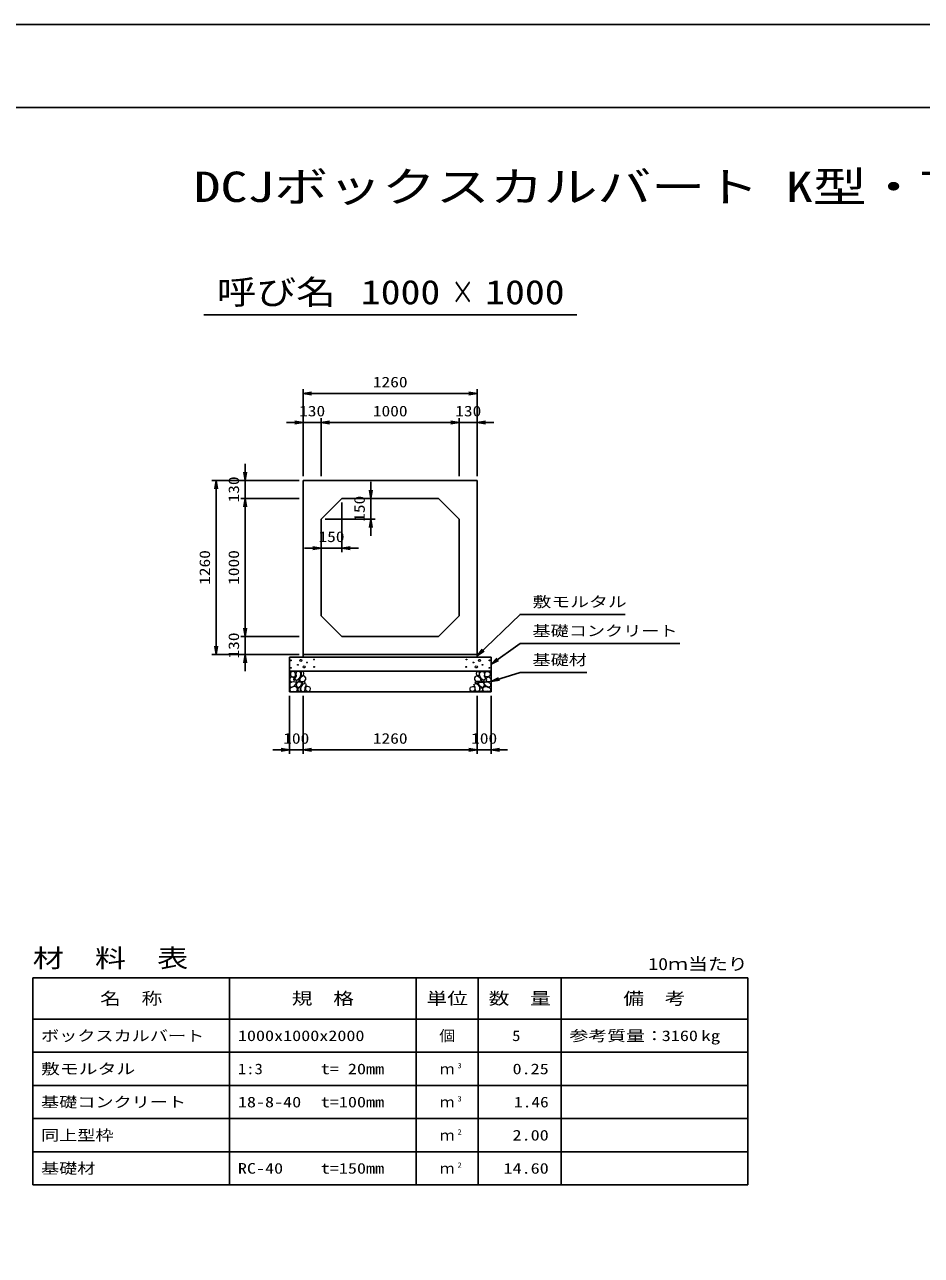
# Model space of a CAD drawing. Units: millimetres at full size. Extents: x 0 to 25230, y 0 to 17820.
# Drawn here: x 8469 to 14960, y 8910 to 17820 of the extents above; entities that cross this region are included whole.
import ezdxf
from ezdxf.enums import TextEntityAlignment as Align

# ---------------------------------------------------------------- set-up
doc = ezdxf.new("R2010")
doc.units = ezdxf.units.MM
for name, color, linetype, lineweight in [('D-DCR-HCHn', 4, 'Continuous', 9), ('D-MTR-FRAM', 7, 'Continuous', 25), ('D-MTR-LINE', 7, 'Continuous', 25), ('D-STR-DIM', 7, 'Continuous', 25), ('D-STR-STRn', 1, 'Continuous', 25), ('D-STR-TXT', 7, 'Continuous', 25), ('D-TTL', 2, 'Continuous', 25), ('D-TTL-TXT', 7, 'Continuous', 25)]:
    doc.layers.add(name, color=color, linetype=linetype, lineweight=lineweight)
doc.layers.add('D-MTR', color=7, linetype='Continuous')
doc.layers.add('D-MTR-TXT', color=7, linetype='Continuous')
doc.styles.add('ＭＳ ゴシック', font='')
doc.styles.get('ＭＳ ゴシック').set_extended_font_data('MS Gothic')

# ---------------------------------------------------------------- blocks, each defined once
blk = doc.blocks.new('open_arrow')
at = {"color": 0, "linetype": 'Continuous', "lineweight": -2}
blk.add_lwpolyline([(7.5, 1.25), (0, 0), (7.5, -1.25)], dxfattribs=at)

msp = doc.modelspace()

# ---------------------------------------------------------------- linework, layer by layer
at = {"layer": 'D-DCR-HCHn'}
for points in [[(10423.399, 13133.696), (10407.796, 13137.163), (10393.928, 13130.228), (10392.194, 13114.626), (10395.661, 13102.491), (10412.997, 13097.29), (10425.132, 13097.29), (10430.333, 13105.958), (10430.333, 13125.028)], [(10437.267, 13135.429), (10432.067, 13119.827), (10433.8, 13102.491), (10421.665, 13083.421), (10437.267, 13074.753), (10454.603, 13083.421), (10465.005, 13097.29), (10468.472, 13119.827), (10465.005, 13131.962), (10454.603, 13137.163)], [(10466.739, 13093.823), (10458.071, 13073.02), (10465.005, 13064.352), (10485.808, 13064.352), (10494.476, 13067.819), (10503.144, 13079.954), (10503.144, 13090.356), (10494.476, 13104.224), (10484.074, 13105.958)], [(10470.206, 13131.962), (10470.206, 13111.159), (10478.874, 13105.958), (10487.542, 13111.159), (10489.275, 13123.294), (10487.542, 13133.696), (10475.407, 13137.163)], [(11763.261, 13093.823), (11771.929, 13073.02), (11764.995, 13064.352), (11744.192, 13064.352), (11735.524, 13067.819), (11726.856, 13079.954), (11726.856, 13090.356), (11735.524, 13104.224), (11745.926, 13105.958)], [(11759.794, 13131.962), (11759.794, 13111.159), (11751.126, 13105.958), (11742.458, 13111.159), (11740.725, 13123.294), (11742.458, 13133.696), (11754.593, 13137.163)], [(11792.733, 13135.429), (11797.933, 13119.827), (11796.2, 13102.491), (11808.335, 13083.421), (11792.733, 13074.753), (11775.397, 13083.421), (11764.995, 13097.29), (11761.528, 13119.827), (11764.995, 13131.962), (11775.397, 13137.163)], [(11806.601, 13133.696), (11822.204, 13137.163), (11836.072, 13130.228), (11837.806, 13114.626), (11834.339, 13102.491), (11817.003, 13097.29), (11804.868, 13097.29), (11799.667, 13105.958), (11799.667, 13125.028)], [(10390.46, 13090.356), (10385.26, 13074.753), (10392.194, 13064.352), (10409.53, 13062.618), (10421.366, 13067.699), (10416.464, 13079.954), (10419.932, 13086.889), (10412.997, 13093.823), (10402.596, 13097.29)], [(10423.366, 13032.757), (10436.208, 13052.019), (10434.603, 13056.834), (10416.946, 13061.65), (10400.894, 13060.045), (10389.658, 13050.414), (10388.052, 13039.177), (10389.658, 13027.941), (10402.499, 13024.731)], [(10429.787, 12992.627), (10441.023, 12997.443), (10444.234, 13013.494), (10437.813, 13024.731), (10426.577, 13027.941), (10412.13, 13026.336), (10396.078, 13019.915), (10388.052, 13010.284), (10388.052, 12999.048), (10392.868, 12992.627), (10412.13, 12994.232)], [(10440.735, 13074.753), (10432.067, 13067.819), (10435.534, 13062.618), (10447.669, 13062.618), (10452.87, 13064.352), (10456.337, 13071.286), (10451.136, 13076.487)], [(10468.311, 13032.757), (10476.337, 13052.019), (10469.916, 13060.045), (10450.654, 13060.045), (10442.628, 13056.834), (10434.603, 13045.598), (10434.603, 13035.967), (10442.628, 13023.125), (10452.259, 13021.52)], [(10465.101, 12997.443), (10465.101, 13016.705), (10457.075, 13021.52), (10449.049, 13016.705), (10447.444, 13005.469), (10449.049, 12995.837), (10460.285, 12992.627)], [(10495.599, 12994.232), (10500.415, 13008.679), (10498.81, 13024.731), (10510.046, 13042.388), (10495.599, 13050.414), (10479.548, 13042.388), (10469.916, 13029.546), (10466.706, 13008.679), (10469.916, 12997.443), (10479.548, 12992.627)], [(10492.389, 13050.414), (10500.415, 13056.834), (10497.204, 13061.65), (10485.968, 13061.65), (10481.153, 13060.045), (10477.942, 13053.624), (10482.758, 13048.808)], [(10508.441, 12995.837), (10522.887, 12992.627), (10535.729, 12999.048), (10537.334, 13013.494), (10534.124, 13024.731), (10518.072, 13029.546), (10506.836, 13029.546), (10502.02, 13021.52), (10502.02, 13003.863)], [(11721.559, 12995.837), (11707.113, 12992.627), (11694.271, 12999.048), (11692.666, 13013.494), (11695.876, 13024.731), (11711.928, 13029.546), (11723.164, 13029.546), (11727.98, 13021.52), (11727.98, 13003.863)], [(11734.401, 12994.232), (11729.585, 13008.679), (11731.19, 13024.731), (11719.954, 13042.388), (11734.401, 13050.414), (11750.452, 13042.388), (11760.084, 13029.546), (11763.294, 13008.679), (11760.084, 12997.443), (11750.452, 12992.627)], [(11737.611, 13050.414), (11729.585, 13056.834), (11732.796, 13061.65), (11744.032, 13061.65), (11748.847, 13060.045), (11752.058, 13053.624), (11747.242, 13048.808)], [(11761.689, 13032.757), (11753.663, 13052.019), (11760.084, 13060.045), (11779.346, 13060.045), (11787.372, 13056.834), (11795.397, 13045.598), (11795.397, 13035.967), (11787.372, 13023.125), (11777.741, 13021.52)], [(11764.899, 12997.443), (11764.899, 13016.705), (11772.925, 13021.52), (11780.951, 13016.705), (11782.556, 13005.469), (11780.951, 12995.837), (11769.715, 12992.627)], [(11789.265, 13074.753), (11797.933, 13067.819), (11794.466, 13062.618), (11782.331, 13062.618), (11777.13, 13064.352), (11773.663, 13071.286), (11778.864, 13076.487)], [(11800.213, 12992.627), (11788.977, 12997.443), (11785.766, 13013.494), (11792.187, 13024.731), (11803.423, 13027.941), (11817.87, 13026.336), (11833.922, 13019.915), (11841.948, 13010.284), (11841.948, 12999.048), (11837.132, 12992.627), (11817.87, 12994.232)], [(11806.634, 13032.757), (11793.792, 13052.019), (11795.397, 13056.834), (11813.054, 13061.65), (11829.106, 13060.045), (11840.342, 13050.414), (11841.948, 13039.177), (11840.342, 13027.941), (11827.501, 13024.731)], [(11839.54, 13090.356), (11844.74, 13074.753), (11837.806, 13064.352), (11820.47, 13062.618), (11808.634, 13067.699), (11813.536, 13079.954), (11810.068, 13086.889), (11817.003, 13093.823), (11827.404, 13097.29)]]:
    msp.add_lwpolyline(points, close=True, dxfattribs=at)
for centre, radius in [((10395.727, 13217.43), 3), ((10447.292, 13185.761), 3), ((10468.336, 13217.43), 7.5), ((10512.708, 13201.639), 3), ((10563.131, 13223.481), 3), ((11666.869, 13223.481), 3), ((11717.292, 13201.639), 3), ((11761.664, 13217.43), 7.5), ((11782.708, 13185.761), 3), ((11834.273, 13217.43), 3), ((10396.869, 13163.919), 3), ((10491.664, 13169.97), 7.5), ((10564.273, 13169.97), 3), ((11665.727, 13169.97), 3), ((11738.336, 13169.97), 7.5), ((11833.131, 13163.919), 3)]:
    msp.add_circle(centre, radius, dxfattribs=at)
at = {"layer": 'D-MTR-FRAM'}
for p, q in [((8527.5, 10920), (13702.5, 10920)), ((8527.5, 10920), (8527.5, 9420)), ((13702.5, 10920), (13702.5, 9420)), ((8527.5, 9420), (13702.5, 9420))]:
    msp.add_line(p, q, dxfattribs=at)
at = {"layer": 'D-MTR-LINE'}
for p, q in [((9952.5, 10920), (9952.5, 9420)), ((11302.5, 10920), (11302.5, 9420)), ((11752.5, 10920), (11752.5, 9420)), ((12352.5, 10920), (12352.5, 9420)), ((8527.5, 10620), (13702.5, 10620)), ((8527.5, 10380), (13702.5, 10380)), ((8527.5, 10140), (13702.5, 10140)), ((8527.5, 9900), (13702.5, 9900)), ((8527.5, 9660), (13702.5, 9660))]:
    msp.add_line(p, q, dxfattribs=at)
at = {"layer": 'D-STR-DIM'}
for p, q in [((10485, 14550), (10485, 15180)), ((10485, 15150), (11745, 15150)), ((11745, 14550), (11745, 15180)), ((10485, 14550), (10485, 14970)), ((10615, 14550), (10615, 14970)), ((10615, 14550), (10615, 14970)), ((11615, 14550), (11615, 14970)), ((11615, 14550), (11615, 14970)), ((11745, 14550), (11745, 14970)), ((10365, 14940), (10735, 14940)), ((10615, 14940), (11615, 14940)), ((11495, 14940), (11865, 14940)), ((10065, 14270), (10065, 14640)), ((10455, 14520), (9825, 14520)), ((9855, 13260), (9855, 14520)), ((10455, 14520), (10035, 14520)), ((10975, 14120), (10975, 14510)), ((10455, 14390), (10035, 14390)), ((10455, 14390), (10035, 14390)), ((10065, 13390), (10065, 14390)), ((10765, 14360), (10765, 14000)), ((10795, 14390), (11005, 14390)), ((10615, 14210), (10615, 14000)), ((10645, 14240), (11005, 14240)), ((10885, 14030), (10495, 14030)), ((10065, 13140), (10065, 13510)), ((10455, 13390), (10035, 13390)), ((10455, 13390), (10035, 13390)), ((10455, 13260), (9825, 13260)), ((10455, 13260), (10035, 13260)), ((10385, 12960), (10385, 12540)), ((10485, 12960), (10485, 12540)), ((10485, 12960), (10485, 12540)), ((11745, 12960), (11745, 12540)), ((11745, 12960), (11745, 12540)), ((11845, 12960), (11845, 12540)), ((10605, 12570), (10265, 12570)), ((10485, 12570), (11745, 12570)), ((11625, 12570), (11965, 12570))]:
    msp.add_line(p, q, dxfattribs=at)
at = {"layer": 'D-STR-STRn'}
for p, q in [((10485, 14520), (11745, 14520)), ((10485, 13260), (10485, 14520)), ((11745, 14520), (11745, 13260)), ((10765, 14390), (10615, 14240)), ((10765, 14390), (11465, 14390)), ((11615, 14240), (11465, 14390)), ((10615, 13540), (10615, 14240)), ((11615, 14240), (11615, 13540)), ((10615, 13540), (10765, 13390)), ((11465, 13390), (11615, 13540)), ((11465, 13390), (10765, 13390)), ((10385, 12990), (10385, 13240)), ((10385, 13240), (11845, 13240)), ((11745, 13260), (10485, 13260)), ((10485, 13260), (10485, 13240)), ((11745, 13260), (11745, 13240)), ((11845, 13240), (11845, 12990)), ((10385, 13140), (11845, 13140)), ((10385, 12990), (11845, 12990))]:
    msp.add_line(p, q, dxfattribs=at)
at = {"layer": 'D-STR-TXT'}
for points in [[(11745, 13250), (12055, 13550), (12115, 13550), (12814.975, 13550)], [(11845, 13190), (12055, 13340), (12115, 13340), (13210.457, 13340)], [(11845, 13065), (12055, 13130), (12115, 13130), (12539.416, 13130)]]:
    msp.add_lwpolyline(points, dxfattribs=at)
at = {"layer": 'D-TTL'}
for points in [[(0, 0), (25230, 0), (25230, 17820), (0, 17820)], [(600, 600), (24630, 600), (24630, 17220), (600, 17220)]]:
    msp.add_lwpolyline(points, close=True, dxfattribs=at)
at = {"layer": 'D-TTL-TXT'}
msp.add_line((9765, 15720), (12465, 15720), dxfattribs=at)

# ---------------------------------------------------------------- block references
at = {"layer": 'D-STR-DIM', "xscale": 8, "yscale": 8}
for p in [(10485, 15150), (10615, 14940), (10615, 14940), (11745, 14940), (10765, 14030), (10485, 12570), (10485, 12570), (11845, 12570)]:
    msp.add_blockref('open_arrow', p, dxfattribs=at)
for p, rotation in [((11745, 15150), 180), ((10485, 14940), 180), ((11615, 14940), 180), ((11615, 14940), 180), ((10065, 14520), 90), ((9855, 14520), 270), ((10975, 14390), 90), ((10065, 14390), 270), ((10065, 14390), 270), ((10975, 14240), 270), ((10615, 14030), 180), ((10065, 13390), 90), ((10065, 13390), 90), ((9855, 13260), 90), ((10065, 13260), 270), ((10385, 12570), 180), ((11745, 12570), 180), ((11745, 12570), 180)]:
    msp.add_blockref('open_arrow', p, dxfattribs=dict(at, rotation=rotation))
at = {"layer": 'D-STR-TXT', "xscale": 8, "yscale": 8}
for p, rotation in [((11745, 13250), 44.1), ((11845, 13190), 35.5), ((11845, 13065), 17.2)]:
    msp.add_blockref('open_arrow', p, dxfattribs=dict(at, rotation=rotation))

# ---------------------------------------------------------------- texts
at = {"layer": 'D-MTR', "style": 'ＭＳ ゴシック', "width": 1.25}
msp.add_text('材\u3000料\u3000表', height=132, dxfattribs=at).set_placement((8527.5, 10956), align=Align.BOTTOM_LEFT)
at = {"layer": 'D-MTR', "style": 'ＭＳ ゴシック', "width": 1.2}
msp.add_text('10ｍ当たり', height=87.98, dxfattribs=at).set_placement((13702.5, 10949), align=Align.BOTTOM_RIGHT)
at = {"layer": 'D-MTR-TXT', "style": 'ＭＳ ゴシック'}
for s, height, width, p in [('名\u3000称', 87.98, 1.25, (9240, 10770)), ('規\u3000格', 87.98, 1.25, (10627.5, 10770)), ('単位', 87.98, 1.25, (11527.5, 10770)), ('数\u3000量', 87.98, 1.25, (12052.5, 10770)), ('備\u3000考', 87.98, 1.25, (13027.5, 10770)), ('個', 76.98, 1.1, (11527.5, 10500))]:
    msp.add_text(s, height=height, dxfattribs=dict(at, width=width)).set_placement(p, align=Align.MIDDLE_CENTER)
for s, width, p in [('ボックスカルバート', 1.25, (8587.5, 10500)), ('1000x1000x2000', 1.25, (10012.5, 10500)), ('参考質量：    kg', 1.3, (12412.5, 10500)), ('敷モルタル', 1.3, (8587.5, 10260)), ('1:3', 1.15, (10012.5, 10260)), ('t= 20mm', 1.25, (10612.5, 10260)), ('基礎コンクリート', 1.25, (8587.5, 10020)), ('18-8-40', 1.25, (10012.5, 10020)), ('t=100mm', 1.25, (10612.5, 10020)), ('同上型枠', 1.25, (8587.5, 9780)), ('基礎材', 1.25, (8587.5, 9540)), ('RC-40', 1.25, (10012.5, 9540)), ('t=150mm', 1.25, (10612.5, 9540))]:
    msp.add_text(s, height=76.98, dxfattribs=dict(at, width=width)).set_placement(p, align=Align.MIDDLE_LEFT)
for s, width, p in [('5', 1.15, (12057.83, 10500)), ('3160', 1.25, (13342.5, 10500)), ('0.25', 1.25, (12262.5, 10260)), ('1.46', 1.2, (12262.5, 10020)), ('2.00', 1.25, (12262.5, 9780)), ('14.60', 1.25, (12262.5, 9540))]:
    msp.add_text(s, height=76.98, dxfattribs=dict(at, width=width)).set_placement(p, align=Align.MIDDLE_RIGHT)
for p in [(11527.5, 10260), (11527.5, 10020), (11527.5, 9780), (11527.5, 9540)]:
    msp.add_text('ｍ', height=76.98, dxfattribs=at).set_placement(p, align=Align.MIDDLE_CENTER)
at = {"layer": 'D-MTR-TXT', "style": 'ＭＳ ゴシック', "width": 1.15}
for s, p in [('3', (11602.5, 10253)), ('3', (11602.5, 10013)), ('2', (11602.5, 9773)), ('2', (11602.5, 9533))]:
    msp.add_text(s, height=38.49, dxfattribs=at).set_placement(p, align=Align.BOTTOM_LEFT)
at = {"layer": 'D-STR-DIM', "style": 'ＭＳ ゴシック', "width": 1.2}
for s, p in [('1260', (11115, 15232.5)), ('130', (10550, 15022.5)), ('1000', (11115, 15022.5)), ('130', (11680, 15022.5)), ('150', (10690, 14112.5)), ('100', (10435, 12652.5)), ('1260', (11115, 12652.5)), ('100', (11795, 12652.5))]:
    msp.add_text(s, height=76.98, dxfattribs=at).set_placement(p, align=Align.MIDDLE_CENTER)
for s, p in [('130', (9982.5, 14455)), ('150', (10892.5, 14315)), ('1260', (9772.5, 13890)), ('1000', (9982.5, 13890)), ('130', (9982.5, 13325))]:
    msp.add_text(s, height=76.98, rotation=90, dxfattribs=at).set_placement(p, align=Align.MIDDLE_CENTER)
at = {"layer": 'D-STR-TXT', "style": 'ＭＳ ゴシック'}
for s, width, p in [('敷モルタル', 1.3, (12145, 13580)), ('基礎コンクリート', 1.25, (12145, 13370)), ('基礎材', 1.25, (12145, 13160))]:
    msp.add_text(s, height=76.98, dxfattribs=dict(at, width=width)).set_placement(p, align=Align.BOTTOM_LEFT)
at = {"layer": 'D-TTL-TXT', "style": 'ＭＳ ゴシック'}
for s, height, width, p in [('DCJボックスカルバート K型・T型', 219.9, 1.3, (12615, 16470)), ('呼び名', 176, 1.2, (10290, 15742.5)), ('1000', 176, 1.2, (11190, 15742.5)), ('×', 176, 0.7, (11640, 15742.5)), ('1000', 176, 1.2, (12090, 15742.5))]:
    msp.add_text(s, height=height, dxfattribs=dict(at, width=width)).set_placement(p, align=Align.BOTTOM_CENTER)

doc.saveas('drawing.dxf')
